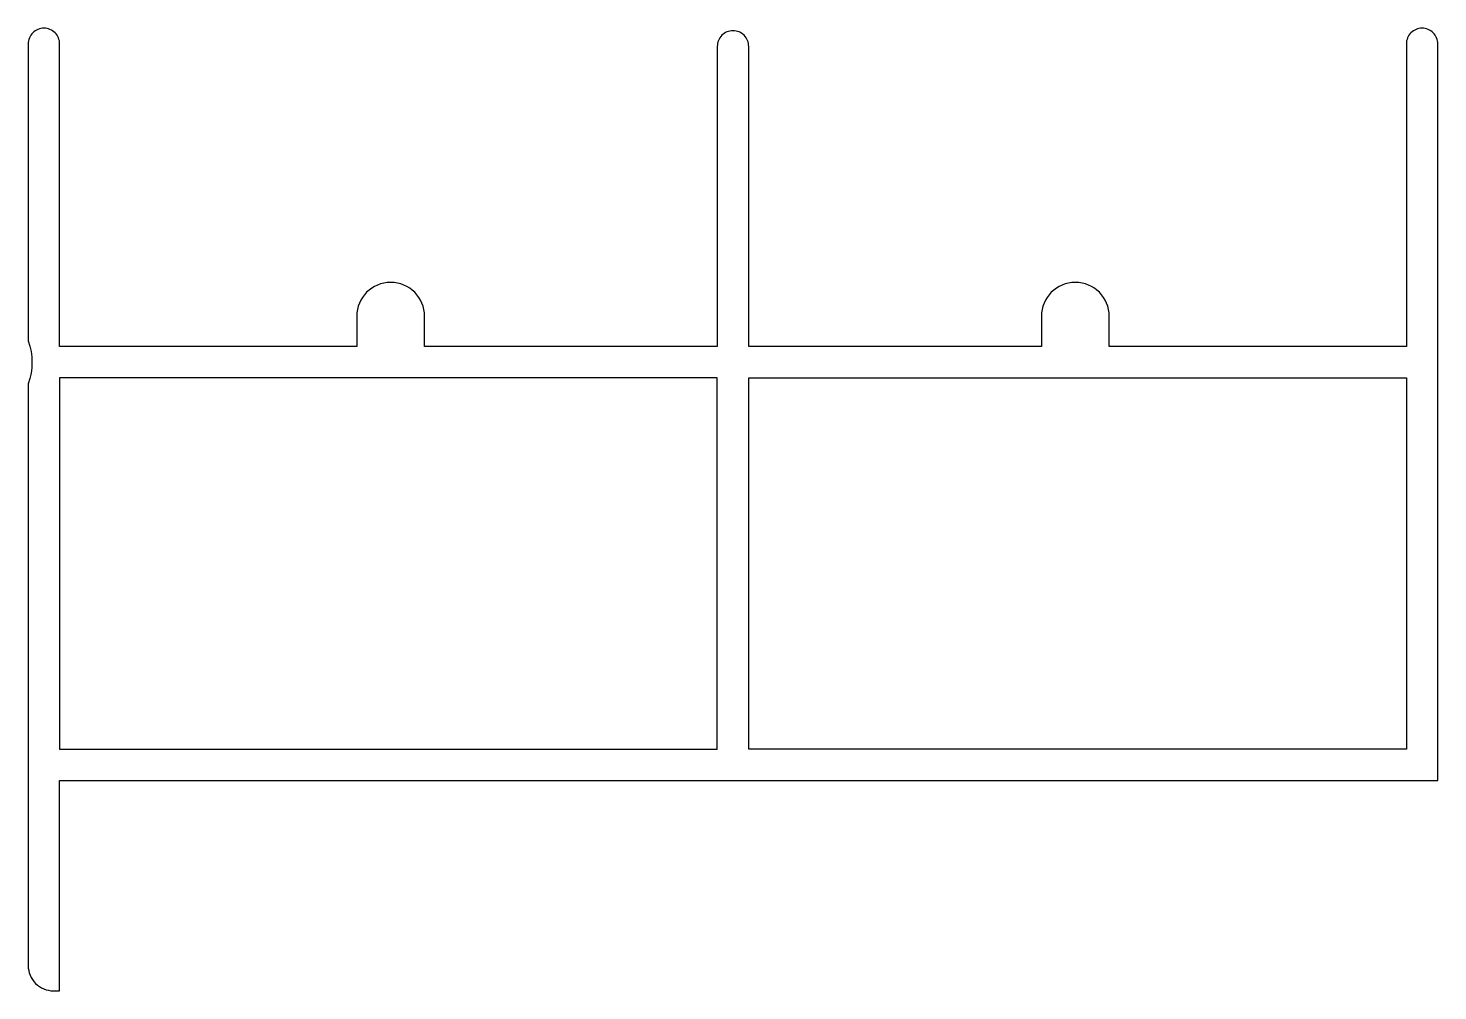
# Model space of a CAD drawing. Extents: x 931.8 to 987.8, y -23.1 to 15.1.
import ezdxf

# ---------------------------------------------------------------- set-up
doc = ezdxf.new("R2010")
doc.units = 0
doc.header["$LTSCALE"] = 15
doc.layers.get('0').update_dxf_attribs({"linetype": 'CONTINUOUS'})

msp = doc.modelspace()

# ---------------------------------------------------------------- linework, layer by layer
at = {"ltscale": 0.05}
msp.add_lwpolyline([(931.785, 1.015), (931.785, -22.107, 0.414214), (932.785, -23.107), (933.035, -23.107), (933.035, -14.757), (987.785, -14.757), (987.785, 14.518, 0.414214), (987.16, 15.143, 0.414214), (986.535, 14.518), (986.535, 2.493), (974.735, 2.493), (974.735, 3.693, 1), (972.035, 3.693), (972.035, 2.493), (960.41, 2.493), (960.41, 14.418, 0.414214), (959.785, 15.043, 0.414214), (959.16, 14.418), (959.16, 2.493), (947.535, 2.493), (947.535, 3.693, 1), (944.835, 3.693), (944.835, 2.493), (933.035, 2.493), (933.035, 14.518, 0.414214), (932.41, 15.143), (932.41, 15.143, 0.414214), (931.785, 14.518), (931.785, 2.721, -0.175863)], format="xyb", close=True, dxfattribs=at)
for points in [[(933.035, -13.507), (959.16, -13.507), (959.16, 1.243), (933.035, 1.243)], [(986.535, -13.507), (960.41, -13.507), (960.41, 1.243), (986.535, 1.243)]]:
    msp.add_lwpolyline(points, close=True, dxfattribs=at)

doc.saveas('drawing.dxf')
